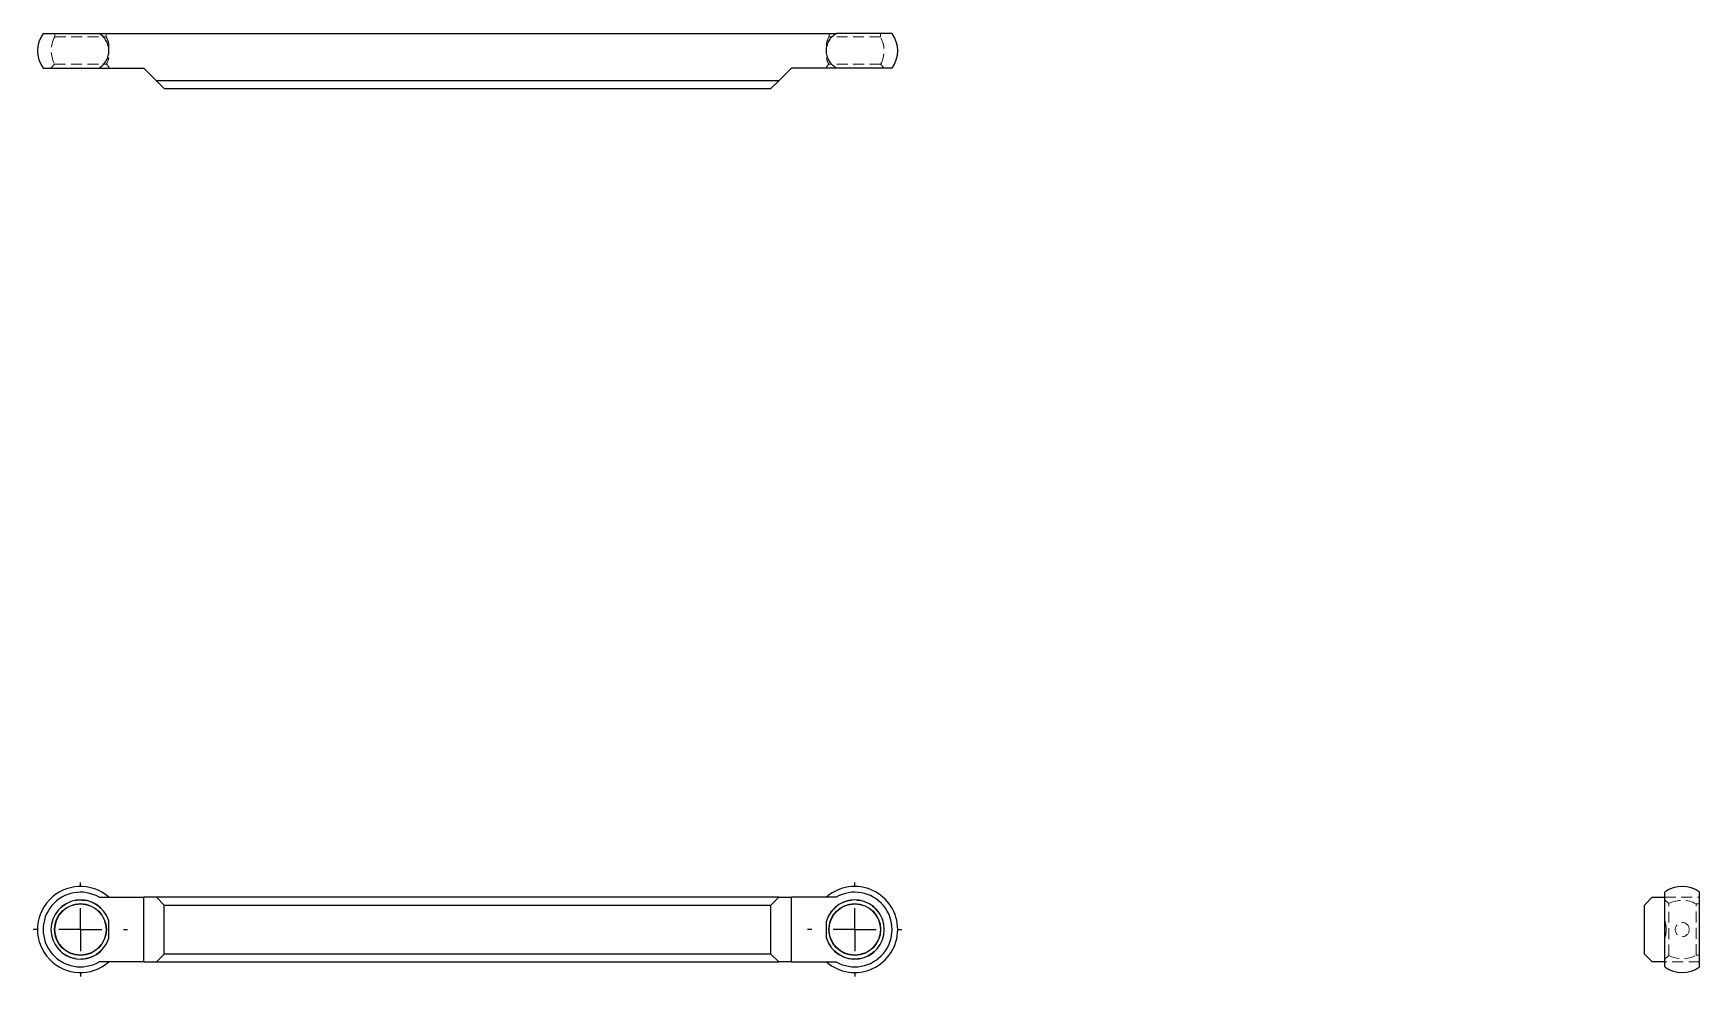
# Model space of a CAD drawing. Header units: millimetres. Extents: x 33 to 226, y 52 to 161.
import ezdxf

# ---------------------------------------------------------------- set-up
doc = ezdxf.new("R2010")
doc.units = ezdxf.units.MM
doc.linetypes.add('HIDDEN', pattern=[1.905, 1.27, -0.635])
doc.layers.add('10', color=7, linetype='Continuous')

# ---------------------------------------------------------------- blocks, each defined once
blk = doc.blocks.new('SW_CENTERMARKSYMBOL_0')
at = {"layer": '10', "color": 0}
for p, q in [((0, 5), (0, 5.48)), ((0, 0), (0, 2.5)), ((-5, 0), (-5.48, 0)), ((0, 0), (-2.5, 0)), ((0, 0), (0, -2.5)), ((0, 0), (2.5, 0)), ((5, 0), (5.48, 0)), ((0, -5), (0, -5.48))]:
    blk.add_line(p, q, dxfattribs=at)
blk = doc.blocks.new('SW_CENTERMARKSYMBOL_1')
at = {"layer": '10', "color": 0}
for p, q in [((0, 5), (0, 5.48)), ((0, 0), (0, 2.5)), ((-5, 0), (-5.48, 0)), ((0, 0), (-2.5, 0)), ((0, 0), (0, -2.5)), ((0, 0), (2.5, 0)), ((5, 0), (5.48, 0)), ((0, -5), (0, -5.48))]:
    blk.add_line(p, q, dxfattribs=at)

msp = doc.modelspace()

# ---------------------------------------------------------------- linework, layer by layer
at = {"color": 7, "linetype": 'Continuous', "lineweight": 25}
for p, q in [((33.67, 161.21), (40.16, 161.21)), ((40.16, 161.21), (125.84, 161.21)), ((132.33, 161.21), (125.84, 161.21)), ((33.67, 157.17), (40.16, 157.17)), ((40.16, 157.17), (45.35, 157.17)), ((46.82, 155.7), (45.35, 157.17)), ((119.18, 155.7), (120.65, 157.17)), ((125.84, 157.17), (120.65, 157.17)), ((132.33, 157.17), (125.84, 157.17)), ((119.18, 155.7), (46.82, 155.7)), ((46.82, 155.7), (47.74, 154.79)), ((118.26, 154.79), (119.18, 155.7)), ((47.74, 154.79), (118.26, 154.79)), ((40.16, 60.76), (45.35, 60.76)), ((45.35, 53.24), (45.35, 60.76)), ((46.82, 60.76), (45.35, 60.76)), ((46.82, 60.76), (47.74, 59.85)), ((119.18, 60.76), (46.82, 60.76)), ((118.26, 59.85), (119.18, 60.76)), ((119.18, 60.76), (120.65, 60.76)), ((120.65, 53.24), (120.65, 60.76)), ((125.84, 60.76), (120.65, 60.76)), ((219.79, 59.85), (220.7, 60.76)), ((220.7, 60.76), (222.17, 60.76)), ((222.17, 52.66), (222.17, 61.34)), ((226.21, 52.66), (226.21, 61.34)), ((47.74, 54.15), (47.74, 59.85)), ((47.74, 59.85), (118.26, 59.85)), ((118.26, 54.15), (118.26, 59.85)), ((219.79, 54.15), (219.79, 59.85)), ((41.3, 56.01), (41.3, 57.99)), ((124.7, 56.01), (124.7, 57.99)), ((45.35, 53.24), (40.16, 53.24)), ((45.35, 53.24), (46.82, 53.24)), ((47.74, 54.15), (46.82, 53.24)), ((46.82, 53.24), (119.18, 53.24)), ((118.26, 54.15), (47.74, 54.15)), ((119.18, 53.24), (118.26, 54.15)), ((120.65, 53.24), (119.18, 53.24)), ((120.65, 53.24), (125.84, 53.24)), ((220.7, 53.24), (219.79, 54.15)), ((222.17, 53.24), (220.7, 53.24))]:
    msp.add_line(p, q, dxfattribs=at)
at = {"color": 7, "linetype": 'HIDDEN', "lineweight": 18}
for p, q in [((35.02, 161.21), (35.02, 160.82)), ((35.02, 160.82), (40.99, 160.82)), ((40.99, 160.82), (40.99, 161.21)), ((125.01, 161.21), (125.01, 160.82)), ((130.98, 160.82), (125.01, 160.82)), ((130.98, 160.82), (130.98, 161.21)), ((41.3, 160.01), (41.3, 158.37)), ((124.7, 160.01), (124.7, 158.37)), ((35, 157.61), (34.56, 157.17)), ((35, 157.61), (41.01, 157.61)), ((41.3, 157.32), (41.01, 157.61)), ((124.99, 157.61), (124.7, 157.32)), ((131, 157.61), (124.99, 157.61)), ((131.44, 157.17), (131, 157.61)), ((222.61, 60.01), (222.17, 60.44)), ((222.61, 53.99), (222.61, 60.01)), ((225.82, 54.02), (225.82, 59.98)), ((226.21, 59.98), (225.82, 59.98)), ((222.17, 53.56), (222.61, 53.99)), ((225.82, 54.02), (226.21, 54.02))]:
    msp.add_line(p, q, dxfattribs=at)
at = {"color": 7, "linetype": 'Continuous', "lineweight": 25}
for centre, radius in [((38, 57), 3.01), ((38, 57), 2.98), ((128, 57), 3.01), ((128, 57), 2.98)]:
    msp.add_circle(centre, radius, dxfattribs=at)
at = {"color": 7, "linetype": 'HIDDEN', "lineweight": 18}
msp.add_circle((224.19, 57), 0.82, dxfattribs=at)
at = {"color": 7, "linetype": 'Continuous', "lineweight": 25}
for centre, radius, start, end in [((36.4, 159.19), 3.4, 143.5163, 216.4837), ((129.6, 159.19), 3.4, 323.5163, 36.4837), ((38, 57), 5, 48.9995, 311.0065), ((128, 57), 5, 0, 130.9864), ((224.19, 58.61), 3.4, 53.5163, 126.4837), ((38, 57), 4.34, 60.1975, 299.8025), ((38, 57), 3.44, 16.7648, 343.2352), ((128, 57), 3.44, 196.7648, 163.2352), ((128, 57), 4.34, 240.1975, 119.8025), ((128, 57), 5, 228.9965, 0), ((224.19, 55.39), 3.4, 233.5163, 306.4837)]:
    msp.add_arc(centre, radius, start, end, dxfattribs=at)
at = {"color": 7, "linetype": 'HIDDEN', "lineweight": 18}
for centre, start, end in [((38, 159.19), 151.4474, 207.7693), ((38, 159.19), 13.9668, 28.5526), ((128, 159.19), 151.4474, 166.0332), ((128, 159.19), 332.2307, 28.5526), ((38, 159.19), 332.2307, 346.0332), ((128, 159.19), 193.9668, 207.7693), ((38, 57), 13.9668, 346.0332), ((128, 57), 0, 166.0332), ((224.19, 57), 61.4474, 117.7693), ((128, 57), 193.9668, 0), ((224.19, 57), 242.2307, 298.5526)]:
    msp.add_arc(centre, 3.4, start, end, dxfattribs=at)
at = {"color": 7, "linetype": 'Continuous', "lineweight": 25}
for points in [[(40.16, 157.17), (40.33, 157.29), (40.48, 157.41), (40.76, 157.7), (40.89, 157.87), (41.09, 158.21), (41.17, 158.4), (41.27, 158.79), (41.3, 158.99), (41.3, 159.39), (41.27, 159.59), (41.17, 159.98), (41.09, 160.17), (40.89, 160.52), (40.76, 160.68), (40.48, 160.97), (40.33, 161.1), (40.16, 161.21)], [(125.84, 157.17), (125.67, 157.29), (125.52, 157.41), (125.24, 157.7), (125.11, 157.87), (124.91, 158.21), (124.83, 158.4), (124.73, 158.79), (124.7, 158.99), (124.7, 159.39), (124.73, 159.59), (124.83, 159.98), (124.91, 160.17), (125.11, 160.52), (125.24, 160.68), (125.52, 160.97), (125.67, 161.1), (125.84, 161.21)]]:
    msp.add_open_spline(points, degree=3, knots=[0, 0, 0, 0, 0.125, 0.125, 0.25, 0.25, 0.375, 0.375, 0.5, 0.5, 0.625, 0.625, 0.75, 0.75, 0.875, 0.875, 1, 1, 1, 1], dxfattribs=at)
at = {"color": 7, "linetype": 'HIDDEN', "lineweight": 18}
for points in [[(41.3, 157.32), (41.3, 157.32), (41.3, 157.27), (41.3, 157.17)], [(124.7, 157.32), (124.7, 157.32), (124.7, 157.27), (124.7, 157.17)], [(222.32, 57), (222.32, 57.32), (222.27, 57.65), (222.17, 57.99)], [(222.17, 56.01), (222.27, 56.35), (222.32, 56.68), (222.32, 57)]]:
    msp.add_open_spline(points, degree=3, dxfattribs=at)
for points in [[(222.17, 60.76), (222.29, 60.76), (222.41, 60.76), (222.7, 60.76), (222.87, 60.76), (223.21, 60.76), (223.4, 60.76), (223.79, 60.76), (223.99, 60.76), (224.39, 60.76), (224.59, 60.76), (224.98, 60.76), (225.17, 60.76), (225.52, 60.76), (225.68, 60.76), (225.97, 60.76), (226.1, 60.76), (226.21, 60.76)], [(226.21, 53.24), (226.1, 53.24), (225.97, 53.24), (225.68, 53.24), (225.52, 53.24), (225.17, 53.24), (224.99, 53.24), (224.6, 53.24), (224.4, 53.24), (224, 53.24), (223.79, 53.24), (223.41, 53.24), (223.22, 53.24), (222.87, 53.24), (222.71, 53.24), (222.42, 53.24), (222.29, 53.24), (222.17, 53.24)]]:
    msp.add_open_spline(points, degree=3, knots=[0, 0, 0, 0, 0.125, 0.125, 0.25, 0.25, 0.375, 0.375, 0.5, 0.5, 0.625, 0.625, 0.75, 0.75, 0.875, 0.875, 1, 1, 1, 1], dxfattribs=at)

# ---------------------------------------------------------------- block references
at = {"layer": '10'}
for name, p in [('SW_CENTERMARKSYMBOL_0', (38, 57)), ('SW_CENTERMARKSYMBOL_1', (128, 57))]:
    msp.add_blockref(name, p, dxfattribs=at)

doc.saveas('drawing.dxf')
